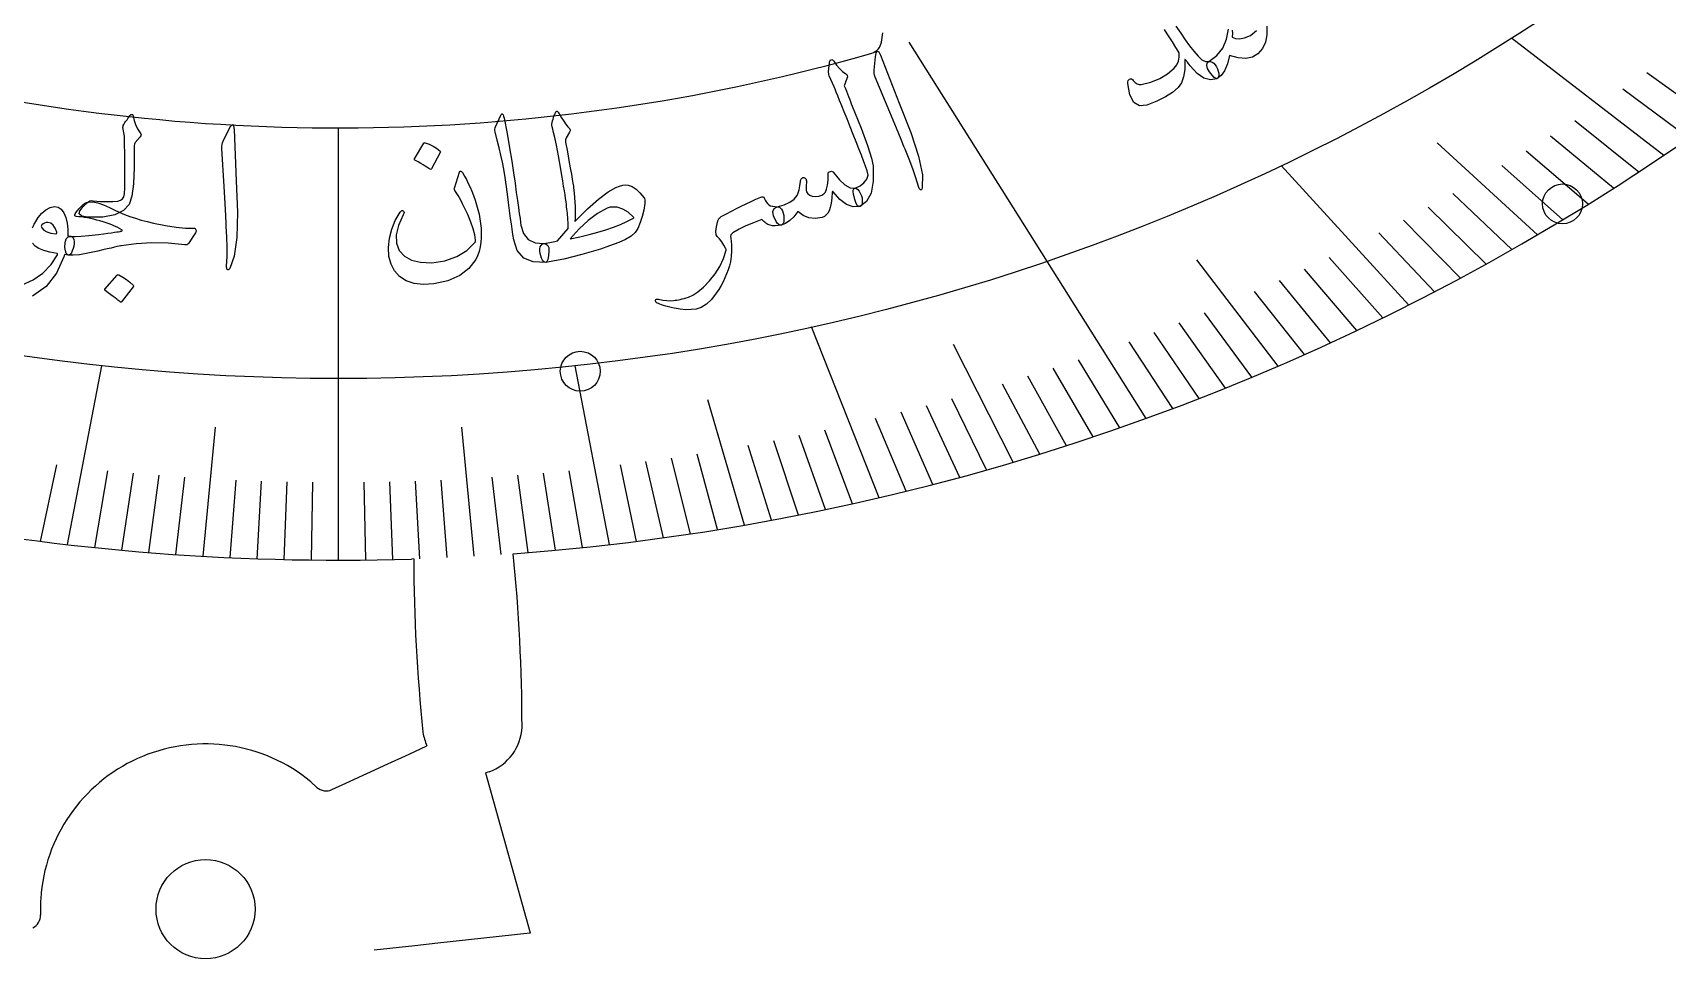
# Model space of a CAD drawing. Header units: millimetres. Extents: x -61 to 61, y -61 to 61.
# Drawn here: x -5.59 to 24.29, y -33.16 to -16.39 of the extents above; entities that cross this region are included whole.
import ezdxf

# ---------------------------------------------------------------- set-up
doc = ezdxf.new("R2010")
doc.units = ezdxf.units.MM
for name, color, linetype in [('CUT_INNER', 6, 'Continuous'), ('CUT_OUTER', 1, 'Continuous'), ('ENGRAVE', 7, 'Continuous'), ('ENGRAVE_FINE', 8, 'Continuous'), ('TEXT', 5, 'Continuous')]:
    doc.layers.add(name, color=color, linetype=linetype)

msp = doc.modelspace()

# ---------------------------------------------------------------- linework, layer by layer
at = {"layer": 'CUT_INNER'}
for points in [[(9.9255, -16.5674), (9.9533, -16.3936)], [(1.3736, -26.0087), (1.3318, -26.0102)], [(-0.1221, -30.2241), (0.1317, -30.107), (0.5171, -29.9291), (0.9025, -29.7513), (1.2879, -29.5734), (1.6169, -29.4216)], [(-0.5082, -30.0794), (-0.3947, -30.1823)], [(2.7536, -29.8973), (2.6882, -29.9174), (3.5004, -32.8385), (3.5017, -32.8441), (3.4961, -32.845), (1.8145, -33.0309), (1.3926, -33.0776), (0.6537, -33.1593)]]:
    msp.add_lwpolyline(points, dxfattribs=at)
for centre, radius, start, end in [((0.0002, 17.3591), 43.3897, 274.21945, 332.84755), ((9.6786, -16.5279), 0.25, 285.99609, 350.90914), ((-0.0001, 17.3567), 35.4898, 257.01669, 285.94183), ((-0.0004, 17.3443), 43.3749, 258.5893, 271.76), ((-28.0944, -29.0969), 31.4486, 0.02679, 5.81073), ((33.6076, -25.8738), 32.2342, 180.23978, 185.88126), ((2.4052, -29.0501), 0.8715, 188.35688, 205.23188), ((2.444, -29.0403), 0.9113, 289.86429, 357.36429), ((-2.4313, -32.4083), 3.0203, 50.45095, 174.32166), ((-0.2268, -29.9971), 0.25, 227.8125, 294.76994), ((-1.4692, -32.4557), 3.9827, 175.01334, 179.19027), ((-5.6967, -32.521), 0.25, 294.76994, 2.8125), ((-4.5419, -32.4169), 0.9098, 178.90082, 185.79703)]:
    msp.add_arc(centre, radius, start, end, dxfattribs=at)
at = {"layer": 'CUT_OUTER'}
msp.add_circle((0, 0), 60.75, dxfattribs=at)
at = {"layer": 'ENGRAVE'}
for points in [[(14.7667, -23.4406), (10.435, -16.5645)], [(24.2313, -18.6343), (21.4458, -16.4922)], [(0, -26.0306), (0, -18.1331)], [(19.565, -21.3692), (17.231, -18.82)], [(9.8847, -24.8897), (8.6457, -21.7699)], [(-4.9536, -25.7469), (-4.325, -22.4796)], [(4.9536, -25.7469), (4.325, -22.4796)]]:
    msp.add_lwpolyline(points, dxfattribs=at)
for centre, radius in [((0, 17.3597), 40.0734), ((22.3767, -19.5212), 0.3645), ((4.4191, -22.5794), 0.3645), ((-2.4312, -32.4084), 0.9062)]:
    msp.add_circle(centre, radius, dxfattribs=at)
at = {"layer": 'ENGRAVE_FINE'}
for points in [[(25.1431, -18.0033), (23.9184, -17.1263)], [(24.6882, -18.3224), (23.4804, -17.426)], [(23.7723, -18.939), (22.5995, -18.0047)], [(21.9183, -20.0877), (20.0853, -18.4077)], [(23.3115, -19.2367), (22.1567, -18.2838)], [(22.3844, -19.8109), (21.2668, -18.8218)], [(22.8488, -19.5273), (21.7124, -18.5561)], [(21.4506, -20.3575), (20.3714, -19.3334)], [(20.9814, -20.6206), (19.9219, -19.5793)], [(20.5106, -20.8768), (19.4713, -19.8189)], [(20.0385, -21.1264), (19.0195, -20.052)], [(17.179, -22.485), (15.6935, -20.5407)], [(19.0902, -21.6055), (18.1128, -20.4993)], [(18.6141, -21.8351), (17.658, -20.7135)], [(17.6585, -22.2748), (16.7457, -21.1235)], [(18.1369, -22.0582), (17.2023, -20.9216)], [(16.6984, -22.6888), (15.8302, -21.5091)], [(16.2169, -22.8862), (15.3713, -21.6928)], [(12.3338, -24.2407), (11.2402, -22.0914)], [(15.251, -23.262), (14.4515, -22.0425)], [(15.7344, -23.0772), (14.9117, -21.8706)], [(14.2817, -23.6129), (13.5291, -22.3686)], [(13.3091, -23.939), (12.6045, -22.6716)], [(13.7958, -23.779), (13.0671, -22.523)], [(12.8218, -24.0929), (12.1414, -22.8145)], [(7.4235, -25.3909), (6.7541, -23.1015)], [(11.3558, -24.5183), (10.7495, -23.2091)], [(11.8451, -24.3825), (11.2139, -23.0832)], [(-2.4782, -25.9598), (-2.2528, -23.5994)], [(2.4782, -25.9598), (2.2528, -23.5994)], [(10.3756, -24.7718), (9.8195, -23.4441)], [(10.866, -24.648), (10.2847, -23.3294)], [(8.4092, -25.2079), (7.9556, -23.8481)], [(8.9015, -25.1077), (8.422, -23.7553)], [(9.3933, -25.0017), (8.8881, -23.6571)], [(6.4364, -25.5506), (6.0874, -24.1652)], [(6.9301, -25.4736), (6.5548, -24.094)], [(7.9165, -25.3023), (7.4889, -23.9355)], [(-5.4481, -25.6872), (-5.1521, -24.2916)], [(-4.4589, -25.8009), (-4.2162, -24.3967)], [(-3.9639, -25.8492), (-3.748, -24.4414)], [(-3.4688, -25.8917), (-3.2798, -24.4807)], [(3.4688, -25.8917), (3.2798, -24.4807)], [(3.9639, -25.8492), (3.748, -24.4414)], [(4.4589, -25.8009), (4.2162, -24.3967)], [(5.4481, -25.6872), (5.1521, -24.2916)], [(5.9424, -25.6218), (5.6199, -24.2311)], [(-2.9736, -25.9286), (-2.8114, -24.5148)], [(-1.9827, -25.9853), (-1.8745, -24.5672)], [(-1.4871, -26.0051), (-1.4059, -24.5855)], [(-0.9914, -26.0193), (-0.9373, -24.5986)], [(-0.4957, -26.0278), (-0.4686, -24.6064)], [(0.4957, -26.0278), (0.4686, -24.6064)], [(0.9914, -26.0193), (0.9373, -24.5986)], [(1.4871, -26.0051), (1.4059, -24.5855)], [(1.9827, -25.9853), (1.8745, -24.5672)], [(2.9736, -25.9286), (2.8114, -24.5148)]]:
    msp.add_lwpolyline(points, dxfattribs=at)
at = {"layer": 'TEXT'}
for points in [[(15.3096, -16.2715), (15.397, -16.4014), (15.4805, -16.5218), (15.5601, -16.6326), (15.6358, -16.7338), (15.7133, -16.8252), (15.7854, -16.8869), (15.8519, -16.919), (15.9129, -16.9216), (15.9129, -16.9216), (15.9439, -16.9219), (15.9729, -16.9316), (15.9999, -16.9507), (16.0249, -16.9791), (16.0502, -17.0168), (16.07, -17.055), (16.0841, -17.0938), (16.0925, -17.1331), (16.0945, -17.169), (16.0894, -17.1978), (16.0771, -17.2193), (16.0577, -17.2335), (15.9386, -17.2536), (15.8176, -17.2211), (15.6949, -17.1361), (15.5708, -16.9986), (15.5516, -16.9739), (15.5351, -16.9524), (15.521, -16.9343), (15.5096, -16.9194), (15.5006, -16.9078), (15.4943, -16.8996), (15.4904, -16.8946), (15.4892, -16.893), (15.4793, -16.8851), (15.4728, -16.8846), (15.4696, -16.8916), (15.4698, -16.9059), (15.4704, -17.0665), (15.4505, -17.2015), (15.4104, -17.311), (15.3499, -17.3947), (15.2475, -17.4835), (15.1181, -17.567), (14.9616, -17.6447), (14.7783, -17.7162), (14.6417, -17.7302), (14.5386, -17.6684), (14.4688, -17.5311), (14.4318, -17.3186), (14.432, -17.2911), (14.437, -17.2688), (14.4468, -17.2518), (14.4613, -17.2401), (14.4783, -17.2348), (14.4954, -17.2372), (14.5126, -17.2473), (14.53, -17.2652), (14.567, -17.3032), (14.6035, -17.3286), (14.6393, -17.3412), (14.6745, -17.3411), (14.8529, -17.2953), (15.0128, -17.2294), (15.1542, -17.1437), (15.2766, -17.0385), (15.3236, -16.9794), (15.3545, -16.9138), (15.3691, -16.8418), (15.3677, -16.7633), (15.3519, -16.733), (15.3105, -16.6644), (15.2437, -16.5575), (15.1515, -16.4122), (15.1028, -16.3342)], [(16.9726, -16.2726), (16.9715, -16.4311), (16.9439, -16.5681), (16.8898, -16.6834), (16.8093, -16.7767), (16.7068, -16.8387), (16.5854, -16.8648), (16.4452, -16.855), (16.2868, -16.8091), (16.2505, -16.9651), (16.2001, -17.0879), (16.1357, -17.1774), (16.0577, -17.2335), (16.0361, -17.232), (16.0065, -17.211), (15.969, -17.1704), (15.9236, -17.1104), (15.8879, -17.0469), (15.8742, -16.9943), (15.8826, -16.9525), (15.9129, -16.9216), (16.0572, -16.8102), (16.1646, -16.6736), (16.235, -16.5122), (16.2682, -16.3263)], [(16.338, -16.3499), (16.3411, -16.403), (16.3397, -16.4743), (16.3992, -16.4999), (16.4744, -16.5035), (16.5651, -16.485), (16.6713, -16.4442), (16.7847, -16.3553)], [(-5.5942, -19.9601), (-5.5891, -19.9467), (-5.5834, -19.9332), (-5.5772, -19.9193), (-5.5704, -19.9047), (-5.563, -19.8895), (-5.555, -19.8737), (-5.4944, -19.7724), (-5.4272, -19.6908), (-5.3536, -19.6288), (-5.2733, -19.5866), (-5.195, -19.5682), (-5.127, -19.5782), (-5.069, -19.6166), (-5.0211, -19.6834), (-4.9833, -19.7724), (-4.9588, -19.873), (-4.9478, -19.9853), (-4.9504, -20.1092), (-4.9428, -20.1101), (-4.9355, -20.1107), (-4.9283, -20.1111), (-4.9214, -20.1111), (-4.9145, -20.1112), (-4.9074, -20.1115), (-4.9, -20.1121), (-4.8925, -20.113), (-4.8674, -20.1218), (-4.8494, -20.1407), (-4.8385, -20.1698), (-4.8348, -20.2091), (-4.8366, -20.2515), (-4.8428, -20.2938), (-4.8533, -20.336), (-4.8683, -20.3782), (-4.8855, -20.4147), (-4.9028, -20.4402), (-4.9201, -20.4545), (-4.9375, -20.4578), (-5.0108, -20.4482), (-5.0122, -20.455), (-5.0149, -20.464), (-5.0189, -20.4753), (-5.0241, -20.4888), (-5.0241, -20.4888), (-5.1568, -20.7884), (-5.3462, -21.0283), (-5.5929, -21.2077)], [(-5.7964, -21.0083), (-5.585, -20.9105), (-5.4046, -20.7847), (-5.2553, -20.6312), (-5.1369, -20.4505), (-5.1367, -20.4436), (-5.1381, -20.4378), (-5.1412, -20.4333), (-5.1459, -20.43), (-5.2777, -20.4041), (-5.3885, -20.373), (-5.4784, -20.3369), (-5.5473, -20.2959), (-5.597, -20.2408)]]:
    msp.add_lwpolyline(points, dxfattribs=at)
for points in [[(9.8171, -16.8372), (9.8309, -16.7597), (9.8507, -16.7281), (9.8768, -16.7424), (9.9092, -16.8027), (10.2523, -17.6779), (10.4634, -18.2148), (10.6042, -18.6519), (10.6731, -18.9896), (10.6694, -19.2281), (10.6622, -19.2496), (10.654, -19.2624), (10.6449, -19.2666), (10.6347, -19.2621), (10.625, -19.2532), (10.6163, -19.2406), (10.6085, -19.2242), (10.6016, -19.204), (10.5555, -19.0451), (10.4993, -18.8786), (10.4329, -18.7046), (10.3566, -18.5231), (10.3376, -18.4753), (10.285, -18.3468), (10.1989, -18.1375), (10.0798, -17.8472), (9.8118, -17.2044), (9.8, -17.1695), (9.7925, -17.1363), (9.7893, -17.105), (9.7903, -17.0754)], [(8.9577, -17.1118), (8.9658, -17.0453), (8.9717, -16.9927), (8.9756, -16.9539), (8.9775, -16.9289), (8.9798, -16.9128), (8.985, -16.9003), (8.9929, -16.8915), (9.0038, -16.8865), (9.0173, -16.8854), (9.0298, -16.8895), (9.0414, -16.8988), (9.052, -16.9133), (9.102, -16.9848), (9.1559, -17.0469), (9.2134, -17.0995), (9.2748, -17.1426), (9.2925, -17.1569), (9.3017, -17.1759), (9.3022, -17.1998), (9.2941, -17.2284), (9.2468, -17.3637), (9.2658, -17.4135), (9.2845, -17.4624), (9.303, -17.5104), (9.3213, -17.5574), (9.3394, -17.6035), (9.3572, -17.6487), (9.3748, -17.6929), (9.3921, -17.7363), (9.5531, -18.1372), (9.6711, -18.4527), (9.7453, -18.683), (9.7754, -18.8282), (9.7753, -19.1065), (9.7345, -19.3228), (9.6532, -19.4769), (9.5317, -19.5685), (9.528, -19.5694), (9.5242, -19.5704), (9.5204, -19.5714), (9.5166, -19.5723), (9.4889, -19.5573), (9.4623, -19.5133), (9.4368, -19.4405), (9.4125, -19.3387), (9.4064, -19.3003), (9.4099, -19.2703), (9.423, -19.2487), (9.4458, -19.2354), (9.5357, -19.1921), (9.6055, -19.1375), (9.6554, -19.0718), (9.6852, -18.9949), (9.6615, -18.9184), (9.6324, -18.832), (9.598, -18.7356), (9.5583, -18.6293), (9.5136, -18.5134), (9.4645, -18.3883), (9.4108, -18.254), (9.3527, -18.1105), (9.2968, -17.9691), (9.2464, -17.8421), (9.2012, -17.7295), (9.1614, -17.6313), (9.1273, -17.5474), (9.0993, -17.4777), (9.0775, -17.4222), (9.0617, -17.3809), (8.9715, -17.1793), (8.965, -17.1588), (8.9605, -17.1407), (8.9581, -17.125), (8.9577, -17.1118)], [(-3.9138, -19.3402), (-3.9104, -19.2301), (-3.908, -19.1141), (-3.9066, -18.9922), (-3.9061, -18.8644), (-3.9066, -18.7303), (-3.9084, -18.5894), (-3.9114, -18.4415), (-3.9156, -18.2868), (-3.942, -18.1263), (-3.9402, -18.1058), (-3.9357, -18.0866), (-3.9287, -18.0686), (-3.9191, -18.0519), (-3.9134, -18.0434), (-3.9055, -18.0323), (-3.8952, -18.0185), (-3.8825, -18.0021), (-3.8677, -17.9828), (-3.851, -17.9604), (-3.8324, -17.9348), (-3.8118, -17.906), (-3.8047, -17.8967), (-3.7965, -17.8904), (-3.7873, -17.8871), (-3.777, -17.8867), (-3.7689, -17.8895), (-3.7625, -17.896), (-3.7579, -17.9061), (-3.755, -17.9198), (-3.7382, -17.9973), (-3.711, -18.0734), (-3.6735, -18.1481), (-3.6256, -18.2215), (-3.6136, -18.2419), (-3.6103, -18.2614), (-3.6157, -18.2801), (-3.6297, -18.2979), (-3.7176, -18.4002), (-3.7251, -18.4131), (-3.7309, -18.4305), (-3.7348, -18.4525), (-3.7368, -18.4789), (-3.7345, -18.8552), (-3.749, -19.1557), (-3.7811, -19.3805), (-3.8312, -19.5295), (-3.9304, -19.6442), (-4.0905, -19.7217), (-4.3112, -19.7614), (-4.5925, -19.7621), (-4.6945, -19.7435), (-4.7411, -19.7049), (-4.7321, -19.6463), (-4.668, -19.5678), (-4.6573, -19.5577), (-4.6468, -19.5478), (-4.6366, -19.5381), (-4.6267, -19.5287), (-4.617, -19.5194), (-4.6077, -19.5104), (-4.5986, -19.5015), (-4.5897, -19.4929), (-4.5686, -19.4769), (-4.5445, -19.4667), (-4.5172, -19.4621), (-4.4868, -19.4632), (-4.3514, -19.4751), (-4.2314, -19.4799), (-4.1269, -19.4779), (-4.0378, -19.469), (-3.9867, -19.4556), (-3.949, -19.4296), (-3.9247, -19.3911), (-3.9138, -19.3402)], [(2.9666, -17.9028), (2.9727, -17.8908), (2.9785, -17.8826), (2.9843, -17.8783), (2.9899, -17.8778), (2.9989, -17.8821), (3.0078, -17.8964), (3.0167, -17.9209), (3.0255, -17.9553), (3.0799, -18.2371), (3.1273, -18.4979), (3.1678, -18.7377), (3.201, -18.9566), (3.2265, -19.144), (3.2498, -19.3119), (3.2706, -19.4604), (3.2891, -19.5894), (3.3049, -19.699), (3.3179, -19.7892), (3.3279, -19.86), (3.335, -19.9114), (3.3828, -20.063), (3.4682, -20.1698), (3.5916, -20.2317), (3.7525, -20.2481), (3.7976, -20.2551), (3.8284, -20.2789), (3.8449, -20.3194), (3.8471, -20.3768), (3.8382, -20.4685), (3.8251, -20.5346), (3.8079, -20.5752), (3.7867, -20.5903), (3.5597, -20.583), (3.3867, -20.5111), (3.2683, -20.3753), (3.2042, -20.176), (3.1886, -20.0795), (3.1738, -19.9826), (3.1596, -19.8854), (3.1462, -19.7879), (3.1333, -19.6901), (3.1206, -19.5921), (3.1082, -19.4938), (3.096, -19.3952), (3.0731, -19.2072), (3.0491, -19.0382), (3.0239, -18.8882), (2.9977, -18.7573), (2.9692, -18.6318), (2.9375, -18.4981), (2.9025, -18.3564), (2.8642, -18.2065), (2.8586, -18.1794), (2.8573, -18.1543), (2.8602, -18.1313), (2.8674, -18.1104)], [(3.9677, -17.8504), (3.9752, -17.8397), (3.9821, -17.8324), (3.9885, -17.8286), (3.9943, -17.8281), (4.0017, -17.8307), (4.0089, -17.8361), (4.016, -17.8444), (4.023, -17.8557), (4.0517, -17.9043), (4.0789, -17.9492), (4.1045, -17.9905), (4.1287, -18.0281), (4.1515, -18.0615), (4.1731, -18.0902), (4.1935, -18.1143), (4.2127, -18.1336), (4.227, -18.1497), (4.2333, -18.1678), (4.2315, -18.1877), (4.2217, -18.2095), (4.1601, -18.313), (4.1527, -18.3304), (4.1487, -18.3499), (4.1482, -18.3713), (4.1511, -18.3948), (4.1839, -18.5725), (4.2124, -18.7291), (4.2366, -18.8645), (4.2566, -18.9788), (4.2724, -19.0722), (4.2845, -19.1449), (4.2927, -19.1968), (4.2971, -19.228), (4.3071, -19.3206), (4.315, -19.4087), (4.3206, -19.4922), (4.324, -19.5711), (4.3254, -19.6455), (4.3251, -19.7153), (4.3229, -19.7805), (4.319, -19.841), (4.5527, -19.613), (4.755, -19.4334), (4.9274, -19.3027), (5.0708, -19.2214), (5.136, -19.1959), (5.1954, -19.1808), (5.2492, -19.176), (5.2974, -19.1816), (5.368, -19.2065), (5.4384, -19.2517), (5.5086, -19.317), (5.5788, -19.4025), (5.5909, -19.4236), (5.5983, -19.4488), (5.6011, -19.4781), (5.5992, -19.5115), (5.5793, -19.6334), (5.5512, -19.7506), (5.5149, -19.8632), (5.4703, -19.9712), (5.4219, -20.0434), (5.3481, -20.1105), (5.249, -20.1723), (5.1243, -20.2285), (4.9553, -20.2899), (4.7865, -20.3467), (4.6181, -20.3991), (4.4501, -20.4471), (4.2827, -20.4903), (4.1163, -20.5286), (3.951, -20.5619), (3.7867, -20.5903), (3.7675, -20.5869), (3.7488, -20.573), (3.7305, -20.5484), (3.7126, -20.5132), (3.6957, -20.4695), (3.6847, -20.4266), (3.6796, -20.3846), (3.6804, -20.3435), (3.6878, -20.307), (3.7023, -20.279), (3.7238, -20.2593), (3.7525, -20.2481), (3.7916, -20.242), (3.8284, -20.2356), (3.863, -20.229), (3.8953, -20.222), (3.9255, -20.2153), (3.9536, -20.2092), (3.9796, -20.2038), (4.0035, -20.1991), (4.1951, -19.9706), (4.196, -19.9615), (4.1966, -19.9497), (4.1969, -19.9354), (4.1969, -19.9185), (4.1967, -19.8989), (4.1961, -19.8767), (4.1952, -19.852), (4.1941, -19.8246), (4.1924, -19.7948), (4.19, -19.763), (4.1869, -19.7291), (4.1831, -19.6931), (4.1788, -19.6553), (4.1743, -19.6158), (4.1697, -19.5746), (4.1648, -19.5318), (4.1589, -19.4834), (4.151, -19.4256), (4.141, -19.3585), (4.1291, -19.282), (4.1152, -19.1965), (4.0994, -19.1027), (4.0818, -19.0003), (4.0624, -18.8896), (4.0188, -18.6438), (3.9825, -18.4495), (3.9535, -18.3069), (3.9317, -18.2158), (3.9158, -18.1575), (3.9048, -18.1131), (3.8984, -18.0826), (3.8968, -18.0659), (3.9043, -18.0334), (3.9123, -18.0027), (3.9206, -17.9739), (3.9294, -17.947), (3.9385, -17.9214), (3.9479, -17.8968), (3.9577, -17.8731), (3.9677, -17.8504)], [(-2.0061, -18.1618), (-1.9675, -18.0932), (-1.9384, -18.0699), (-1.9185, -18.0921), (-1.9078, -18.1596), (-1.8724, -19.099), (-1.8501, -19.6755), (-1.8613, -20.1346), (-1.9075, -20.4761), (-1.9897, -20.7), (-2.0035, -20.718), (-2.0155, -20.7274), (-2.0255, -20.7283), (-2.0337, -20.7207), (-2.0399, -20.7091), (-2.0439, -20.6943), (-2.0459, -20.6763), (-2.0457, -20.655), (-2.0368, -20.4897), (-2.0351, -20.314), (-2.0404, -20.1279), (-2.0526, -19.9313), (-2.0548, -19.88), (-2.0621, -19.7413), (-2.0743, -19.5153), (-2.0911, -19.2019), (-2.1322, -18.5067), (-2.1318, -18.4699), (-2.128, -18.4361), (-2.1206, -18.4055), (-2.1099, -18.3779)], [(1.5572, -18.4139), (1.5615, -18.4089), (1.5678, -18.4057), (1.576, -18.4044), (1.586, -18.4049), (1.6584, -18.4318), (1.7271, -18.4654), (1.7921, -18.5057), (1.8535, -18.5528), (1.8597, -18.5601), (1.8626, -18.5676), (1.8623, -18.5753), (1.8588, -18.5831), (1.6999, -18.8817), (1.6937, -18.889), (1.6855, -18.891), (1.6751, -18.8879), (1.6627, -18.8796), (1.652, -18.8725), (1.635, -18.8618), (1.6119, -18.8475), (1.5827, -18.8297), (1.5468, -18.8083), (1.5039, -18.7833), (1.454, -18.7548), (1.3972, -18.7226), (1.3896, -18.7171), (1.3857, -18.7115), (1.3855, -18.7058), (1.3889, -18.7)], [(2.2683, -18.9502), (2.3034, -19.0126), (2.3379, -19.0778), (2.3718, -19.146), (2.405, -19.2171), (2.4371, -19.2916), (2.4678, -19.3699), (2.4969, -19.4522), (2.5245, -19.5385), (2.5491, -19.6245), (2.5695, -19.7101), (2.5857, -19.7953), (2.5975, -19.8801), (2.6051, -19.9646), (2.6084, -20.0493), (2.6073, -20.134), (2.6019, -20.2188), (2.5892, -20.3082), (2.5693, -20.3915), (2.542, -20.4685), (2.5074, -20.5392), (2.3839, -20.703), (2.2146, -20.8321), (1.9998, -20.926), (1.7396, -20.9839), (1.5499, -20.9966), (1.3826, -20.9783), (1.238, -20.9295), (1.1163, -20.8504), (1.024, -20.7464), (0.9593, -20.6234), (0.9221, -20.4814), (0.9122, -20.3206), (0.9298, -20.1496), (0.9718, -19.9847), (1.0377, -19.8257), (1.1273, -19.6725), (1.1417, -19.6549), (1.1558, -19.6449), (1.1697, -19.6425), (1.1833, -19.6478), (1.1962, -19.6594), (1.2003, -19.676), (1.1955, -19.6976), (1.182, -19.7243), (1.0938, -19.9165), (1.052, -20.0886), (1.0572, -20.2406), (1.1101, -20.3727), (1.2033, -20.4769), (1.3332, -20.549), (1.4997, -20.5886), (1.7026, -20.5954), (1.9457, -20.56), (2.1596, -20.485), (2.3438, -20.371), (2.4978, -20.2182), (2.5008, -20.2129), (2.5027, -20.2054), (2.5035, -20.1955), (2.5032, -20.1833), (2.4913, -20.0882), (2.4636, -19.9782), (2.4203, -19.8535), (2.3616, -19.7139), (2.3292, -19.6438), (2.2981, -19.5786), (2.2684, -19.5184), (2.24, -19.463), (2.2126, -19.4129), (2.1862, -19.3682), (2.1606, -19.3289), (2.1358, -19.295), (2.124, -19.2773), (2.117, -19.2607), (2.1147, -19.2453), (2.1171, -19.2311), (2.212, -18.9421), (2.2214, -18.9251), (2.2339, -18.9207), (2.2495, -18.9291), (2.2683, -18.9502)], [(8.0192, -19.5743), (8.1481, -19.5382), (8.2518, -19.4917), (8.3304, -19.4348), (8.3837, -19.3678), (8.4039, -19.3204), (8.4206, -19.2624), (8.4339, -19.1939), (8.4436, -19.1149), (8.4484, -19.091), (8.4552, -19.072), (8.4642, -19.0579), (8.4753, -19.0487), (8.4903, -19.0418), (8.5046, -19.0399), (8.5181, -19.0431), (8.5308, -19.0514), (8.5433, -19.0652), (8.5517, -19.0819), (8.5558, -19.1015), (8.5557, -19.1241), (8.5495, -19.1837), (8.5477, -19.2329), (8.5504, -19.2718), (8.5575, -19.3003), (8.5797, -19.338), (8.6141, -19.3645), (8.6607, -19.3798), (8.7196, -19.3838), (8.7824, -19.3772), (8.8334, -19.3625), (8.8725, -19.3398), (8.8998, -19.3091), (8.9233, -19.255), (8.9397, -19.1804), (8.949, -19.0854), (8.9512, -18.97), (8.9524, -18.956), (8.9596, -18.9444), (8.9728, -18.9352), (8.992, -18.9285), (9.011, -18.9257), (9.0272, -18.9276), (9.0406, -18.9341), (9.0513, -18.9452), (9.1572, -19.0805), (9.259, -19.1738), (9.3565, -19.2251), (9.4495, -19.2345), (9.4712, -19.2383), (9.4941, -19.2565), (9.5183, -19.2892), (9.5438, -19.3364), (9.5593, -19.375), (9.5699, -19.4135), (9.5753, -19.4518), (9.5757, -19.49), (9.5723, -19.5202), (9.5644, -19.5432), (9.5522, -19.559), (9.5355, -19.5675), (9.4085, -19.5756), (9.2841, -19.534), (9.1628, -19.4425), (9.0447, -19.3012), (9.0386, -19.2938), (9.0335, -19.2922), (9.0293, -19.2962), (9.026, -19.3058), (9.0177, -19.4168), (9.0055, -19.5105), (8.9895, -19.587), (8.9696, -19.6461), (8.9461, -19.6884), (8.917, -19.7227), (8.8825, -19.7489), (8.8425, -19.767), (8.716, -19.7884), (8.5991, -19.7781), (8.4922, -19.7363), (8.3954, -19.663), (8.3251, -19.7548), (8.2511, -19.8266), (8.1734, -19.8785), (8.0922, -19.9104), (8.0694, -19.9099), (8.0468, -19.8987), (8.0244, -19.8767), (8.0022, -19.8438), (7.9529, -19.7381), (7.9395, -19.658), (7.9616, -19.6034), (8.0192, -19.5743)], [(8.0998, -19.9087), (8.0395, -19.9191), (7.9843, -19.9229), (7.9343, -19.9201), (7.8893, -19.9109), (7.8687, -19.9045), (7.8489, -19.896), (7.8299, -19.8853), (7.8117, -19.8726), (7.7939, -19.8582), (7.7762, -19.8429), (7.7586, -19.8266), (7.741, -19.8093), (7.5872, -19.8653), (7.4476, -19.9237), (7.3221, -19.9846), (7.2107, -20.0481), (7.1883, -20.0668), (7.174, -20.0892), (7.1679, -20.1154), (7.1699, -20.1454), (7.1833, -20.2676), (7.1869, -20.3805), (7.1806, -20.484), (7.1643, -20.5783), (7.1447, -20.6532), (7.1215, -20.7272), (7.0948, -20.8005), (7.0644, -20.8729), (7.0305, -20.9443), (6.9929, -21.0143), (6.9515, -21.0829), (6.9065, -21.1503), (6.8157, -21.2666), (6.724, -21.3542), (6.6315, -21.413), (6.5386, -21.4431), (6.4464, -21.4534), (6.3481, -21.4544), (6.2438, -21.4459), (6.1335, -21.4279), (6.0791, -21.4156), (6.0292, -21.4032), (5.984, -21.3907), (5.9434, -21.3783), (5.9071, -21.3661), (5.875, -21.3544), (5.847, -21.3433), (5.8232, -21.3328), (5.8084, -21.3229), (5.7988, -21.3113), (5.7945, -21.2979), (5.7955, -21.2828), (5.8016, -21.2696), (5.8125, -21.2619), (5.8284, -21.2598), (5.849, -21.2632), (5.9303, -21.2781), (6.0031, -21.2869), (6.0674, -21.2897), (6.1233, -21.2864), (6.152, -21.2833), (6.1823, -21.279), (6.2141, -21.2734), (6.2475, -21.2665), (6.2825, -21.2584), (6.3191, -21.2491), (6.3572, -21.2385), (6.3968, -21.2266), (6.4787, -21.1897), (6.5703, -21.1276), (6.6715, -21.0404), (6.7819, -20.9279), (6.887, -20.799), (6.9724, -20.6626), (7.0383, -20.5188), (7.0847, -20.3677), (7.0865, -20.3615), (7.0864, -20.3557), (7.0844, -20.3503), (7.0805, -20.3452), (7.0451, -20.276), (7.0064, -20.2152), (6.9644, -20.1628), (6.9191, -20.1187), (6.903, -20.0876), (6.9006, -20.0288), (6.9117, -19.9423), (6.9362, -19.8279), (6.9453, -19.8048), (6.9585, -19.7848), (6.9757, -19.768), (6.997, -19.7543), (7.0907, -19.7042), (7.183, -19.6555), (7.274, -19.6083), (7.3637, -19.5625), (7.4526, -19.5183), (7.5412, -19.4759), (7.6295, -19.4353), (7.7177, -19.3964), (7.7392, -19.3894), (7.7575, -19.39), (7.7724, -19.3981), (7.784, -19.4137), (7.7999, -19.4513), (7.8187, -19.4845), (7.8405, -19.513), (7.8653, -19.5371), (7.8948, -19.5542), (7.9315, -19.5659), (7.9755, -19.572), (8.0267, -19.5727), (8.053, -19.5775), (8.0764, -19.5921), (8.0971, -19.6167), (8.1151, -19.6512), (8.1293, -19.6911), (8.1387, -19.732), (8.1435, -19.774), (8.1435, -19.8171), (8.1386, -19.8541), (8.1297, -19.8817), (8.1168, -19.8999), (8.0998, -19.9087)], [(-4.1882, -19.5868), (-4.1015, -19.6316), (-4.0106, -19.6738), (-3.9153, -19.7133), (-3.8158, -19.75), (-3.7125, -19.7843), (-3.606, -19.8161), (-3.4962, -19.8456), (-3.3833, -19.8726), (-3.1642, -19.9184), (-2.9691, -19.9491), (-2.7981, -19.9649), (-2.6514, -19.9663), (-2.6357, -19.9674), (-2.6231, -19.9721), (-2.6136, -19.9805), (-2.6073, -19.9924), (-2.6042, -20.0063), (-2.6044, -20.0204), (-2.6081, -20.0347), (-2.6151, -20.0493), (-2.7444, -20.2431), (-2.7569, -20.2585), (-2.7723, -20.2679), (-2.7906, -20.2713), (-2.8119, -20.2688), (-3.118, -20.2394), (-3.4131, -20.2325), (-3.6975, -20.2483), (-3.972, -20.287), (-3.9873, -20.2894), (-4.0136, -20.2946), (-4.051, -20.3028), (-4.0993, -20.3137), (-4.1587, -20.3275), (-4.2293, -20.3441), (-4.3109, -20.3633), (-4.4037, -20.3852), (-4.5836, -20.4244), (-4.7333, -20.4492), (-4.8526, -20.4601), (-4.9414, -20.4573), (-4.9625, -20.4463), (-4.9796, -20.4195), (-4.9926, -20.3769), (-5.0015, -20.3183), (-4.9987, -20.2257), (-4.9796, -20.1613), (-4.9444, -20.125), (-4.893, -20.1168), (-4.8167, -20.119), (-4.7069, -20.1136), (-4.5637, -20.1005), (-4.3874, -20.0793), (-4.2985, -20.0678), (-4.2208, -20.0576), (-4.1542, -20.0486), (-4.0986, -20.0409), (-4.0543, -20.0345), (-4.0216, -20.0295), (-4.0003, -20.0259), (-3.9905, -20.0237), (-3.9868, -20.0223), (-3.9835, -20.0211), (-3.9807, -20.0201), (-3.9785, -20.0193), (-3.9765, -20.0186), (-3.9745, -20.0182), (-3.9726, -20.0181), (-3.9707, -20.0182), (-3.9584, -20.0137), (-3.9532, -20.0085), (-3.9552, -20.0025), (-3.9644, -19.9958), (-4.0054, -19.9711), (-4.0489, -19.9478), (-4.0949, -19.9258), (-4.1434, -19.9052), (-4.1945, -19.8857), (-4.2479, -19.867), (-4.3039, -19.8492), (-4.3623, -19.8321), (-4.4197, -19.8165), (-4.4766, -19.8022), (-4.5329, -19.7894), (-4.5887, -19.7779), (-4.6434, -19.7682), (-4.6967, -19.7606), (-4.7486, -19.7549), (-4.799, -19.7513), (-4.8118, -19.748), (-4.8199, -19.7419), (-4.8234, -19.733), (-4.8221, -19.7214), (-4.813, -19.7016), (-4.8026, -19.6825), (-4.7908, -19.664), (-4.7777, -19.6462), (-4.7635, -19.6285), (-4.7482, -19.6105), (-4.7319, -19.5921), (-4.7147, -19.5734), (-4.6777, -19.5384), (-4.6419, -19.5123), (-4.6072, -19.4952), (-4.5737, -19.4871), (-4.4915, -19.4862), (-4.3999, -19.5025), (-4.2989, -19.5361), (-4.1882, -19.5868)], [(4.986, -19.5802), (4.967, -19.5834), (4.9477, -19.5882), (4.9282, -19.5944), (4.9083, -19.6021), (4.7322, -19.6995), (4.5617, -19.8246), (4.3962, -19.9775), (4.2356, -20.1583), (4.4129, -20.121), (4.5805, -20.0812), (4.7384, -20.0389), (4.8867, -19.9943), (5.0251, -19.9472), (5.1538, -19.8976), (5.2727, -19.8455), (5.3819, -19.791), (5.3919, -19.785), (5.3965, -19.7783), (5.3957, -19.7709), (5.3894, -19.7629), (5.2937, -19.6749), (5.1946, -19.6151), (5.0921, -19.5835), (4.986, -19.5802)], [(-5.1511, -20.0397), (-5.1816, -19.9649), (-5.2186, -19.9098), (-5.2621, -19.8745), (-5.3122, -19.8589), (-5.344, -19.8626), (-5.3732, -19.8714), (-5.3997, -19.8854), (-5.4236, -19.9047), (-5.432, -19.9155), (-5.4348, -19.9281), (-5.432, -19.9425), (-5.4237, -19.9587), (-5.3893, -19.9987), (-5.3357, -20.0303), (-5.2628, -20.0534), (-5.1706, -20.0679), (-5.1608, -20.0673), (-5.1543, -20.0624), (-5.151, -20.0532), (-5.1511, -20.0397)], [(-4.0484, -20.8246), (-4.0431, -20.8204), (-4.0359, -20.8182), (-4.0271, -20.8182), (-4.0164, -20.8203), (-3.9438, -20.8581), (-3.876, -20.902), (-3.8132, -20.952), (-3.7552, -21.0081), (-3.7498, -21.0163), (-3.7479, -21.0242), (-3.7494, -21.0318), (-3.7543, -21.039), (-3.9681, -21.3094), (-3.9757, -21.3156), (-3.9848, -21.3163), (-3.9953, -21.3116), (-4.0072, -21.3015), (-4.0175, -21.2928), (-4.0338, -21.2795), (-4.0562, -21.2618), (-4.0845, -21.2396), (-4.1192, -21.2129), (-4.1609, -21.1815), (-4.2095, -21.1455), (-4.2649, -21.1048), (-4.2721, -21.0982), (-4.2754, -21.0921), (-4.2748, -21.0864), (-4.2702, -21.0811)]]:
    msp.add_lwpolyline(points, close=True, dxfattribs=at)

doc.saveas('drawing.dxf')
